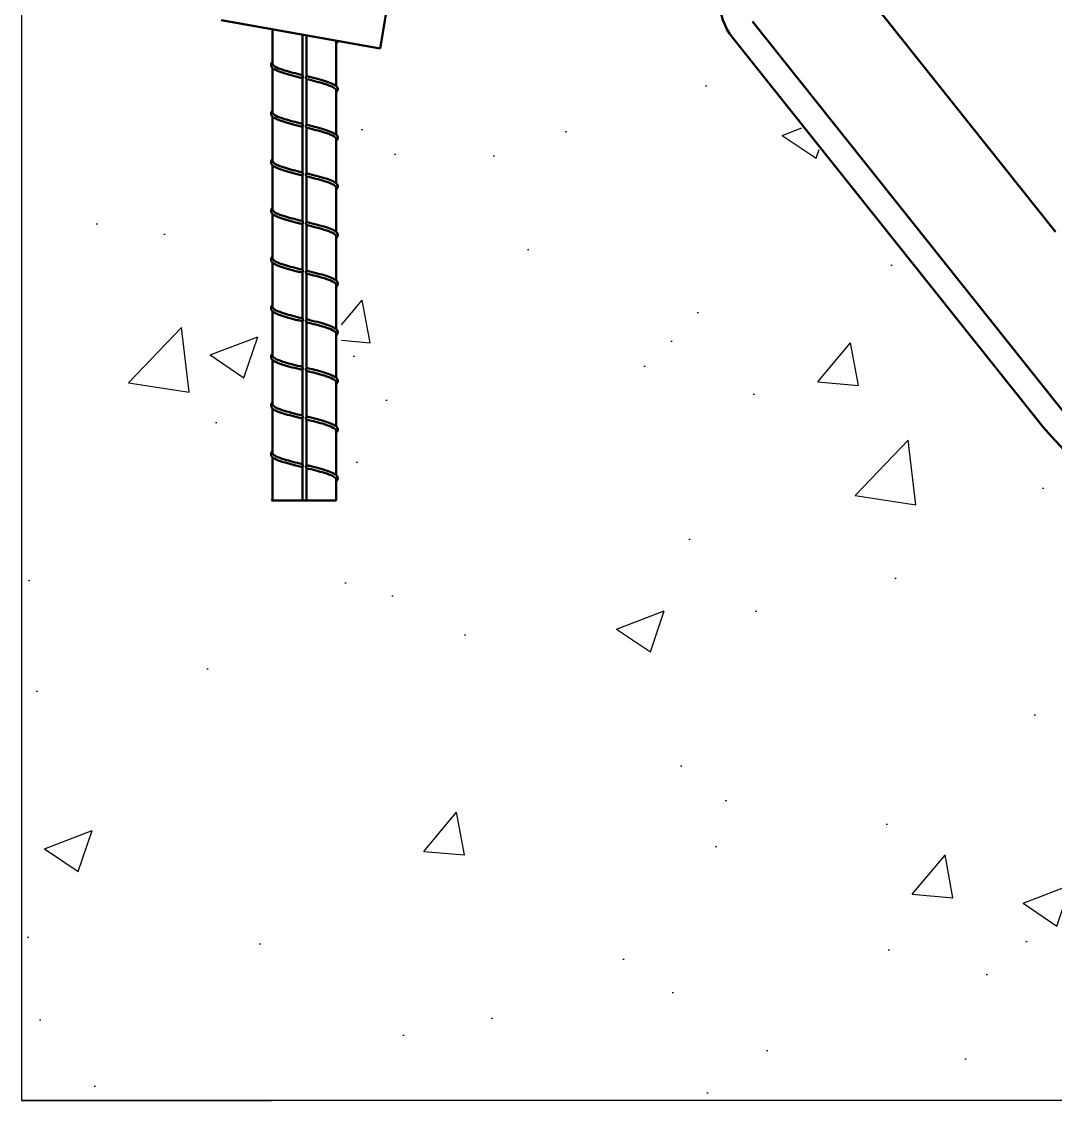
# Model space of a CAD drawing. Header units: inches. Extents: x 31 to 195, y 77 to 126.
# Drawn here: x 31.3 to 38.89, y 80.28 to 88.21 of the extents above; entities that cross this region are included whole.
import ezdxf

# ---------------------------------------------------------------- set-up
doc = ezdxf.new("R2010")
doc.units = ezdxf.units.IN
doc.header["$LTSCALE"] = 8
doc.header["$MEASUREMENT"] = 0
doc.layers.add('Visible (ANSI)', color=7, linetype='Continuous', lineweight=50)

msp = doc.modelspace()

# ---------------------------------------------------------------- hatches: boundary and pattern name
h = msp.add_hatch()
h.set_pattern_fill('AR-CONC', color=256, scale=0.5, style=0)
h.paths.add_polyline_path([(33.152893, 88.263344), (32.785266, 88.328167, -0.36397023), (32.570415, 88.584217), (32.570415, 88.873779), (32.249277, 88.873779), (32.249277, 88.741354), (32.011152, 88.741354), (32.011152, 89.349624), (32.249277, 89.349624), (32.249277, 89.217199), (32.570415, 89.217199), (32.570415, 89.50964, -0.22169466), (32.66329, 89.708811), (33.152072, 90.118948), (33.152072, 90.63475), (33.64872, 90.63475), (33.64872, 90.535686), (34.79838, 91.500364), (35.043571, 92.222673, 0.08199533), (35.046357, 92.239549), (35.046357, 92.697955), (35.296357, 92.697955), (35.296357, 93.437955), (31.300857, 93.437955), (31.300857, 80.283403), (51.175857, 80.283403), (51.175857, 93.437955), (47.180357, 93.437955), (47.180357, 92.697955), (47.430357, 92.697955), (47.430357, 92.239549, 0.08199533), (47.433143, 92.222673), (47.678334, 91.500364), (48.827993, 90.535686), (48.827993, 90.63475), (49.324641, 90.63475), (49.324641, 90.118948), (49.813423, 89.708811, -0.22169466), (49.906299, 89.50964), (49.906299, 89.217199), (50.227436, 89.217199), (50.227436, 89.349624), (50.465561, 89.349624), (50.465561, 88.741354), (50.227436, 88.741354), (50.227436, 88.873779), (49.906299, 88.873779), (49.906299, 88.584217, -0.36397023), (49.691447, 88.328167), (49.32382, 88.263344), (49.32382, 80.394874), (48.827496, 80.394874), (48.827496, 88.175829), (48.410975, 88.102385), (48.385796, 88.245182), (48.827496, 88.323066), (48.827496, 90.099807), (48.273085, 89.91161, -0.41421356), (47.864036, 90.113331), (47.369483, 91.570237), (47.253232, 91.667783, -0.22169466), (47.160357, 91.866955), (47.160357, 92.043424, -0.32641956), (46.757357, 91.748955), (46.685857, 91.748955), (46.685857, 90.898955), (46.040857, 90.898955), (46.040857, 91.748927, 0.41879765), (45.813357, 91.524955), (45.813357, 90.577955), (45.848357, 90.577955), (45.848357, 90.797955), (46.253357, 90.797955), (46.253357, 90.705545), (46.422607, 90.705545), (46.422607, 90.170364), (46.253357, 90.170364), (46.253357, 89.613097, -0.16999096), (46.113922, 89.2138), (46.065857, 89.15347), (46.065857, 88.361528, -0.16978527), (45.967269, 88.079566), (43.743115, 85.28786, -0.22836778), (41.238357, 84.080903, -0.22836778), (38.733598, 85.28786), (36.509445, 88.079566, -0.16978527), (36.410857, 88.361528), (36.410857, 89.15347), (36.362792, 89.2138, -0.1695796), (36.223357, 89.612073), (36.223357, 90.170364), (36.054107, 90.170364), (36.054107, 90.705545), (36.223357, 90.705545), (36.223357, 90.797955), (36.628357, 90.797955), (36.628357, 90.577955), (36.663357, 90.577955), (36.663357, 91.524955, 0.41879765), (36.435857, 91.748927), (36.435857, 90.898955), (35.790857, 90.898955), (35.790857, 91.748955), (35.719357, 91.748955, -0.32641956), (35.316357, 92.043424), (35.316357, 91.866955, -0.22169466), (35.223481, 91.667783), (35.10723, 91.570237), (34.612677, 90.113331, -0.41421356), (34.203628, 89.91161), (33.649218, 90.099807), (33.649218, 88.323066), (34.090917, 88.245182), (34.065738, 88.102385), (33.649218, 88.175829), (33.649218, 80.394874), (33.152893, 80.394874)])
h.paths.add_polyline_path([(33.150468, 88.879086), (32.715415, 88.879086), (32.715415, 88.584217, 0.36397023), (32.810445, 88.470964), (33.150468, 88.411009)], flags=17)
h.paths.add_polyline_path([(33.150468, 89.928318), (32.756494, 89.597735, 0.22169466), (32.715415, 89.50964), (32.715415, 89.211733), (33.150468, 89.211733)], flags=17)
h.paths.add_polyline_path([(34.708536, 91.235692), (33.681562, 90.373959), (34.290417, 90.167281, 0.41421356), (34.357006, 90.200119)], flags=17)
h.paths.add_polyline_path([(47.768178, 91.235692), (48.119707, 90.200119, 0.41421356), (48.186297, 90.167281), (48.795151, 90.373959)], flags=17)
h.paths.add_polyline_path([(49.761299, 89.50964, 0.22169466), (49.720219, 89.597735), (49.326246, 89.928318), (49.326246, 89.211733), (49.761299, 89.211733)], flags=17)
h.paths.add_polyline_path([(49.761299, 88.879086), (49.326246, 88.879086), (49.326246, 88.411009), (49.666268, 88.470964, 0.36397023), (49.761299, 88.584217)], flags=17)

# ---------------------------------------------------------------- linework, layer by layer
for p, q in [((31.300857, 93.437955), (31.300857, 80.283403)), ((31.300857, 93.437955), (31.300857, 80.283403)), ((31.300857, 80.283403), (33.135468, 80.283403)), ((51.175857, 80.283403), (31.300857, 80.283403))]:
    msp.add_line(p, q)
at = {"layer": 'Visible (ANSI)'}
for p, q in [((38.89198, 86.662651), (36.667827, 89.454357)), ((33.976039, 88.255284), (33.932626, 88.009082)), ((32.765297, 88.214914), (33.932626, 88.009082)), ((36.667825, 88.205747), (38.891979, 85.414042)), ((33.14304, 87.898413), (33.14304, 88.148308)), ((33.362415, 87.812734), (33.362415, 88.109626)), ((33.392415, 87.805469), (33.392415, 88.104336)), ((33.61179, 87.731726), (33.61179, 88.055022)), ((38.74533, 85.297207), (36.521177, 88.088912)), ((33.14304, 87.54127), (33.14304, 87.864989)), ((33.362415, 87.455592), (33.362415, 87.790831)), ((33.392415, 87.448326), (33.392415, 87.783565)), ((33.61179, 87.374583), (33.61179, 87.697879)), ((33.14304, 87.184127), (33.14304, 87.507846)), ((33.362415, 87.098449), (33.362415, 87.433688)), ((33.392415, 87.091183), (33.392415, 87.426422)), ((33.61179, 87.01744), (33.61179, 87.340736)), ((33.14304, 86.826984), (33.14304, 87.150704)), ((33.362415, 86.741306), (33.362415, 87.076545)), ((33.392415, 86.73404), (33.392415, 87.069279)), ((33.61179, 86.660297), (33.61179, 86.983593)), ((33.14304, 86.469841), (33.14304, 86.793561)), ((33.362415, 86.384163), (33.362415, 86.719402)), ((33.392415, 86.376897), (33.392415, 86.712136)), ((33.61179, 86.303154), (33.61179, 86.626451)), ((33.14304, 86.112698), (33.14304, 86.436418)), ((33.362415, 86.02702), (33.362415, 86.362259)), ((33.392415, 86.019754), (33.392415, 86.354993)), ((33.61179, 85.946011), (33.61179, 86.269308)), ((33.14304, 85.755556), (33.14304, 86.079275)), ((33.362415, 85.669877), (33.362415, 86.005116)), ((33.392415, 85.662612), (33.392415, 85.997851)), ((33.61179, 85.588869), (33.61179, 85.912165)), ((33.14304, 85.398413), (33.14304, 85.722132)), ((33.362415, 85.312734), (33.362415, 85.647973)), ((33.392415, 85.305469), (33.392415, 85.640708)), ((33.61179, 85.231726), (33.61179, 85.555022)), ((33.14304, 85.04127), (33.14304, 85.364989)), ((33.362415, 84.955592), (33.362415, 85.290831)), ((33.392415, 84.948326), (33.392415, 85.283565)), ((33.61179, 84.874583), (33.61179, 85.197879)), ((33.14304, 84.687955), (33.14304, 85.007846)), ((33.362415, 84.687955), (33.362415, 84.933688)), ((33.392415, 84.687955), (33.392415, 84.926422)), ((33.61179, 84.687955), (33.61179, 84.840736)), ((33.14304, 84.687955), (33.136527, 84.687955)), ((33.362415, 84.687955), (33.14304, 84.687955)), ((33.392415, 84.687955), (33.362415, 84.687955)), ((33.61179, 84.687955), (33.392415, 84.687955))]:
    msp.add_line(p, q, dxfattribs=at)
for centre, radius, start, end in [((36.863357, 88.361528), 0.4375, 180, 218.5443504), ((41.238357, 87.283403), 3, 218.5443504, 321.4556496), ((41.238357, 87.283403), 3.1875, 218.5443504, 321.4556496)]:
    msp.add_arc(centre, radius, start, end, dxfattribs=at)
for points, knots in [([(33.61179, 88.055022), (33.61179, 88.056839), (33.611431, 88.058658), (33.609916, 88.062489), (33.608687, 88.064493), (33.607033, 88.066493)], [0.926164658, 0.926164658, 0.926164658, 0.926164658, 0.985116036, 0.985116036, 1.050046259, 1.050046259, 1.050046259, 1.050046259]), ([(33.622317, 88.063798), (33.621825, 88.057814), (33.61956, 88.052934), (33.615173, 88.047038), (33.613582, 88.045265), (33.61179, 88.043554)], [0.011253061, 0.011253061, 0.011253061, 0.011253061, 0.114634885, 0.114634885, 0.162316622, 0.162316622, 0.162316622, 0.162316622]), ([(33.132416, 87.887221), (33.132313, 87.894124), (33.134571, 87.899636), (33.139263, 87.906199), (33.141023, 87.908179), (33.14304, 87.910084)], [0, 0, 0, 0, 0.114595272, 0.114595272, 0.168220617, 0.168220617, 0.168220617, 0.168220617]), ([(33.324925, 87.800004), (33.299462, 87.80634), (33.274591, 87.812758), (33.230112, 87.825392), (33.209918, 87.831764), (33.175866, 87.84463), (33.161772, 87.851239), (33.146121, 87.861923), (33.141695, 87.865786), (33.135, 87.874667), (33.132522, 87.880224), (33.132416, 87.887221)], [0, 0, 0, 0, 0.203969624, 0.203969624, 0.406026718, 0.406026718, 0.612891389, 0.612891389, 0.725113834, 0.725113834, 0.841255683, 0.841255683, 0.841255683, 0.841255683]), ([(33.14304, 87.898413), (33.14304, 87.896596), (33.143399, 87.894777), (33.147132, 87.885336), (33.156398, 87.877794), (33.186336, 87.862559), (33.206704, 87.855018), (33.249901, 87.841617), (33.270705, 87.835867), (33.315194, 87.8243), (33.338618, 87.81855), (33.362415, 87.812767)], [0.926164658, 0.926164658, 0.926164658, 0.926164658, 0.985116036, 0.985116036, 1.231395044, 1.231395044, 1.477674053, 1.477674053, 1.664662529, 1.664662529, 1.851630885, 1.851630885, 1.851630885, 1.851630885]), ([(33.362415, 87.812735), (33.362415, 87.812644), (33.362541, 87.812428), (33.363034, 87.81166), (33.363422, 87.81108), (33.364131, 87.809866), (33.364417, 87.809345), (33.364967, 87.808214), (33.36523, 87.807612), (33.365927, 87.805738), (33.366284, 87.804377), (33.366559, 87.802197), (33.366604, 87.801419), (33.366592, 87.800645)], [0.1592581485, 0.1592581485, 0.1592581485, 0.1592581485, 0.1678142046, 0.1678142046, 0.1775841551, 0.1775841551, 0.1836205855, 0.1836205855, 0.1894807966, 0.1894807966, 0.2007878683, 0.2007878683, 0.2068890756, 0.2068890756, 0.2068890756, 0.2068890756]), ([(33.366592, 87.800645), (33.366583, 87.800053), (33.366541, 87.799463), (33.366309, 87.797678), (33.366006, 87.796534), (33.365205, 87.794554), (33.364744, 87.793755), (33.363812, 87.792418), (33.363357, 87.791912), (33.362643, 87.791151), (33.362415, 87.790929), (33.362415, 87.790831)], [0.2068890756, 0.2068890756, 0.2068890756, 0.2068890756, 0.2115552912, 0.2115552912, 0.2212978827, 0.2212978827, 0.2304821406, 0.2304821406, 0.240171398, 0.240171398, 0.2506914483, 0.2506914483, 0.2506914483, 0.2506914483]), ([(33.388238, 87.795621), (33.388218, 87.796928), (33.38836, 87.798237), (33.388935, 87.800454), (33.389303, 87.801354), (33.39016, 87.802918), (33.390619, 87.80353), (33.391317, 87.804343), (33.391574, 87.804603), (33.392173, 87.805189), (33.392415, 87.805392), (33.392415, 87.805469)], [0.4095191186, 0.4095191186, 0.4095191186, 0.4095191186, 0.4194817665, 0.4194817665, 0.4278141187, 0.4278141187, 0.4362750399, 0.4362750399, 0.4422227023, 0.4422227023, 0.4532606538, 0.4532606538, 0.4532606538, 0.4532606538]), ([(33.392415, 87.783565), (33.392415, 87.783664), (33.392308, 87.783873), (33.39187, 87.784612), (33.3915, 87.785192), (33.390617, 87.786751), (33.390113, 87.787732), (33.389251, 87.789871), (33.388894, 87.790984), (33.388401, 87.793273), (33.388255, 87.794448), (33.388238, 87.795621)], [0.3635923105, 0.3635923105, 0.3635923105, 0.3635923105, 0.3713199578, 0.3713199578, 0.3808705111, 0.3808705111, 0.3912100703, 0.3912100703, 0.400577268, 0.400577268, 0.4095191186, 0.4095191186, 0.4095191186, 0.4095191186]), ([(33.61179, 87.697879), (33.61179, 87.699696), (33.611431, 87.701515), (33.607698, 87.710956), (33.598431, 87.718497), (33.568494, 87.733732), (33.548125, 87.741274), (33.504928, 87.754675), (33.484124, 87.760425), (33.439636, 87.771992), (33.416211, 87.777742), (33.392415, 87.783525)], [0.926164658, 0.926164658, 0.926164658, 0.926164658, 0.985116036, 0.985116036, 1.231395044, 1.231395044, 1.477674053, 1.477674053, 1.664662529, 1.664662529, 1.851630885, 1.851630885, 1.851630885, 1.851630885]), ([(33.416251, 87.799665), (33.441917, 87.793353), (33.467258, 87.78696), (33.513117, 87.774383), (33.534236, 87.768043), (33.570431, 87.755289), (33.585793, 87.748743), (33.609133, 87.735053), (33.617312, 87.728458), (33.621859, 87.715497), (33.622466, 87.712164), (33.622413, 87.708649)], [0, 0, 0, 0, 0.203430746, 0.203430746, 0.404937263, 0.404937263, 0.610847612, 0.610847612, 0.824043032, 0.824043032, 0.882389128, 0.882389128, 0.882389128, 0.882389128]), ([(33.622413, 87.708649), (33.62231, 87.701743), (33.619887, 87.696231), (33.615173, 87.689895), (33.613582, 87.688122), (33.61179, 87.686411)], [0, 0, 0, 0, 0.114634885, 0.114634885, 0.162316622, 0.162316622, 0.162316622, 0.162316622]), ([(33.132416, 87.530078), (33.132313, 87.536981), (33.134571, 87.542493), (33.139263, 87.549056), (33.141023, 87.551036), (33.14304, 87.552942)], [0, 0, 0, 0, 0.114595272, 0.114595272, 0.168220617, 0.168220617, 0.168220617, 0.168220617]), ([(33.324925, 87.442861), (33.299462, 87.449197), (33.274591, 87.455615), (33.230112, 87.468249), (33.209918, 87.474622), (33.175866, 87.487488), (33.161772, 87.494096), (33.146121, 87.504781), (33.141695, 87.508643), (33.135, 87.517524), (33.132522, 87.523081), (33.132416, 87.530078)], [0, 0, 0, 0, 0.203969624, 0.203969624, 0.406026718, 0.406026718, 0.612891389, 0.612891389, 0.725113834, 0.725113834, 0.841255683, 0.841255683, 0.841255683, 0.841255683]), ([(33.14304, 87.54127), (33.14304, 87.539453), (33.143399, 87.537634), (33.147132, 87.528193), (33.156398, 87.520652), (33.186336, 87.505417), (33.206704, 87.497875), (33.249901, 87.484474), (33.270705, 87.478724), (33.315194, 87.467157), (33.338618, 87.461407), (33.362415, 87.455624)], [0.926164658, 0.926164658, 0.926164658, 0.926164658, 0.985116036, 0.985116036, 1.231395044, 1.231395044, 1.477674053, 1.477674053, 1.664662529, 1.664662529, 1.851630885, 1.851630885, 1.851630885, 1.851630885]), ([(33.362415, 87.455592), (33.362415, 87.455502), (33.36254, 87.455286), (33.363032, 87.454521), (33.363419, 87.453941), (33.364129, 87.452728), (33.364414, 87.452207), (33.364965, 87.451077), (33.365228, 87.450475), (33.365827, 87.448866), (33.366125, 87.447819), (33.366513, 87.445677), (33.366608, 87.444587), (33.366592, 87.443502)], [0.3557041426, 0.3557041426, 0.3557041426, 0.3557041426, 0.3640062066, 0.3640062066, 0.3734991674, 0.3734991674, 0.3793613505, 0.3793613505, 0.3850483646, 0.3850483646, 0.3936607541, 0.3936607541, 0.4019318821, 0.4019318821, 0.4019318821, 0.4019318821]), ([(33.366592, 87.443502), (33.366572, 87.442166), (33.366379, 87.440843), (33.365724, 87.438581), (33.365315, 87.437655), (33.364402, 87.43606), (33.363929, 87.435445), (33.363064, 87.434432), (33.362694, 87.434081), (33.362452, 87.433788), (33.362415, 87.433727), (33.362415, 87.433688)], [0.4019320616, 0.4019320616, 0.4019320616, 0.4019320616, 0.4121094025, 0.4121094025, 0.4209397018, 0.4209397018, 0.4299606204, 0.4299606204, 0.4403923638, 0.4403923638, 0.444601432, 0.444601432, 0.444601432, 0.444601432]), ([(33.388238, 87.438478), (33.388229, 87.439039), (33.38825, 87.4396), (33.388411, 87.441321), (33.38866, 87.442443), (33.389377, 87.44439), (33.389804, 87.44518), (33.390533, 87.446264), (33.390818, 87.446622), (33.391365, 87.447251), (33.391618, 87.447505), (33.39219, 87.44806), (33.392415, 87.448252), (33.392415, 87.448326)], [0.1996379095, 0.1996379095, 0.1996379095, 0.1996379095, 0.203821588, 0.203821588, 0.2126891378, 0.2126891378, 0.2208658453, 0.2208658453, 0.2262339115, 0.2262339115, 0.2321197862, 0.2321197862, 0.2426347771, 0.2426347771, 0.2426347771, 0.2426347771]), ([(33.392415, 87.426422), (33.392415, 87.426532), (33.392284, 87.426775), (33.391783, 87.427608), (33.391396, 87.42822), (33.390492, 87.429847), (33.389984, 87.430865), (33.389065, 87.433252), (33.388674, 87.434618), (33.388325, 87.43684), (33.38825, 87.43766), (33.388238, 87.438478)], [0.1546769529, 0.1546769529, 0.1546769529, 0.1546769529, 0.1630453384, 0.1630453384, 0.1724331241, 0.1724331241, 0.1826501262, 0.1826501262, 0.1935336216, 0.1935336216, 0.1996379095, 0.1996379095, 0.1996379095, 0.1996379095]), ([(33.61179, 87.340736), (33.61179, 87.342553), (33.611431, 87.344372), (33.607698, 87.353813), (33.598431, 87.361355), (33.568494, 87.37659), (33.548125, 87.384131), (33.504928, 87.397532), (33.484124, 87.403282), (33.439636, 87.414849), (33.416211, 87.420599), (33.392415, 87.426382)], [0.926164658, 0.926164658, 0.926164658, 0.926164658, 0.985116036, 0.985116036, 1.231395044, 1.231395044, 1.477674053, 1.477674053, 1.664662529, 1.664662529, 1.851630885, 1.851630885, 1.851630885, 1.851630885]), ([(33.416251, 87.442522), (33.441917, 87.43621), (33.467258, 87.429817), (33.513117, 87.41724), (33.534236, 87.4109), (33.570431, 87.398146), (33.585793, 87.3916), (33.609133, 87.37791), (33.617312, 87.371315), (33.621859, 87.358354), (33.622466, 87.355021), (33.622413, 87.351506)], [0, 0, 0, 0, 0.203430746, 0.203430746, 0.404937263, 0.404937263, 0.610847612, 0.610847612, 0.824043032, 0.824043032, 0.882389128, 0.882389128, 0.882389128, 0.882389128]), ([(33.622413, 87.351506), (33.62231, 87.3446), (33.619887, 87.339088), (33.615173, 87.332752), (33.613582, 87.330979), (33.61179, 87.329269)], [0, 0, 0, 0, 0.114634885, 0.114634885, 0.162316622, 0.162316622, 0.162316622, 0.162316622]), ([(33.132416, 87.172935), (33.132313, 87.179839), (33.134571, 87.18535), (33.139263, 87.191914), (33.141023, 87.193893), (33.14304, 87.195799)], [0, 0, 0, 0, 0.114595272, 0.114595272, 0.168220617, 0.168220617, 0.168220617, 0.168220617]), ([(33.324925, 87.085718), (33.299462, 87.092054), (33.274591, 87.098472), (33.230112, 87.111106), (33.209918, 87.117479), (33.175866, 87.130345), (33.161772, 87.136953), (33.146121, 87.147638), (33.141695, 87.1515), (33.135, 87.160381), (33.132522, 87.165938), (33.132416, 87.172935)], [0, 0, 0, 0, 0.203969624, 0.203969624, 0.406026718, 0.406026718, 0.612891389, 0.612891389, 0.725113834, 0.725113834, 0.841255683, 0.841255683, 0.841255683, 0.841255683]), ([(33.14304, 87.184127), (33.14304, 87.18231), (33.143399, 87.180491), (33.147132, 87.17105), (33.156398, 87.163509), (33.186336, 87.148274), (33.206704, 87.140732), (33.249901, 87.127331), (33.270705, 87.121581), (33.315194, 87.110014), (33.338618, 87.104265), (33.362415, 87.098482)], [0.926164658, 0.926164658, 0.926164658, 0.926164658, 0.985116036, 0.985116036, 1.231395044, 1.231395044, 1.477674053, 1.477674053, 1.664662529, 1.664662529, 1.851630885, 1.851630885, 1.851630885, 1.851630885]), ([(33.362415, 87.098449), (33.362415, 87.09838), (33.362487, 87.098238), (33.362831, 87.097681), (33.363175, 87.097176), (33.36385, 87.09607), (33.364133, 87.095582), (33.364694, 87.094507), (33.364969, 87.09393), (33.36571, 87.092127), (33.366115, 87.090809), (33.366523, 87.088414), (33.366607, 87.087383), (33.366592, 87.086359)], [0.1813566184, 0.1813566184, 0.1813566184, 0.1813566184, 0.1880722877, 0.1880722877, 0.1980667552, 0.1980667552, 0.2043315225, 0.2043315225, 0.2103860074, 0.2103860074, 0.2218910985, 0.2218910985, 0.2301117952, 0.2301117952, 0.2301117952, 0.2301117952]), ([(33.366592, 87.086359), (33.366587, 87.086007), (33.36657, 87.085655), (33.366437, 87.084047), (33.366176, 87.08283), (33.365431, 87.080738), (33.36499, 87.079889), (33.364053, 87.078434), (33.363588, 87.077888), (33.36279, 87.07701), (33.362489, 87.076731), (33.362419, 87.076573), (33.362415, 87.076558), (33.362415, 87.076545)], [0.2301117952, 0.2301117952, 0.2301117952, 0.2301117952, 0.232939972, 0.232939972, 0.2431441482, 0.2431441482, 0.2523860076, 0.2523860076, 0.2621721966, 0.2621721966, 0.2737413831, 0.2737413831, 0.2752212988, 0.2752212988, 0.2752212988, 0.2752212988]), ([(33.388238, 87.081335), (33.388228, 87.082012), (33.38826, 87.082687), (33.388471, 87.084492), (33.388741, 87.085578), (33.389482, 87.087463), (33.389915, 87.088224), (33.390644, 87.089267), (33.390928, 87.089612), (33.391466, 87.090214), (33.391712, 87.090455), (33.392224, 87.090947), (33.392415, 87.091115), (33.392415, 87.091183)], [0.4384915523, 0.4384915523, 0.4384915523, 0.4384915523, 0.4436717135, 0.4436717135, 0.4526201153, 0.4526201153, 0.4609608071, 0.4609608071, 0.4665105923, 0.4665105923, 0.4726018644, 0.4726018644, 0.4825838302, 0.4825838302, 0.4825838302, 0.4825838302]), ([(33.392415, 87.069279), (33.392415, 87.069366), (33.392334, 87.069536), (33.391966, 87.070171), (33.391619, 87.070713), (33.390915, 87.071931), (33.390599, 87.072511), (33.389982, 87.073786), (33.389685, 87.074471), (33.389415, 87.075207), (33.388958, 87.076455), (33.388593, 87.077832), (33.388304, 87.079941), (33.388248, 87.080639), (33.388238, 87.081335)], [0.3921726545, 0.3921726545, 0.3921726545, 0.3921726545, 0.3990246242, 0.3990246242, 0.4086507596, 0.4086507596, 0.4154436002, 0.4154436002, 0.4220062091, 0.4220062091, 0.4220062091, 0.4331524023, 0.4331524023, 0.4384915523, 0.4384915523, 0.4384915523, 0.4384915523]), ([(33.61179, 86.983593), (33.61179, 86.98541), (33.611431, 86.987229), (33.607698, 86.99667), (33.598431, 87.004212), (33.568494, 87.019447), (33.548125, 87.026988), (33.504928, 87.040389), (33.484124, 87.04614), (33.439636, 87.057706), (33.416211, 87.063456), (33.392415, 87.069239)], [0.926164658, 0.926164658, 0.926164658, 0.926164658, 0.985116036, 0.985116036, 1.231395044, 1.231395044, 1.477674053, 1.477674053, 1.664662529, 1.664662529, 1.851630885, 1.851630885, 1.851630885, 1.851630885]), ([(33.416251, 87.085379), (33.441917, 87.079067), (33.467258, 87.072674), (33.513117, 87.060098), (33.534236, 87.053757), (33.570431, 87.041003), (33.585793, 87.034457), (33.609133, 87.020767), (33.617312, 87.014172), (33.621859, 87.001211), (33.622466, 86.997878), (33.622413, 86.994363)], [0, 0, 0, 0, 0.203430746, 0.203430746, 0.404937263, 0.404937263, 0.610847612, 0.610847612, 0.824043032, 0.824043032, 0.882389128, 0.882389128, 0.882389128, 0.882389128]), ([(33.622413, 86.994363), (33.62231, 86.987457), (33.619887, 86.981945), (33.615173, 86.975609), (33.613582, 86.973837), (33.61179, 86.972126)], [0, 0, 0, 0, 0.114634885, 0.114634885, 0.162316622, 0.162316622, 0.162316622, 0.162316622]), ([(33.132416, 86.815792), (33.132313, 86.822696), (33.134571, 86.828207), (33.139263, 86.834771), (33.141023, 86.83675), (33.14304, 86.838656)], [0, 0, 0, 0, 0.114595272, 0.114595272, 0.168220617, 0.168220617, 0.168220617, 0.168220617]), ([(33.324925, 86.728575), (33.299462, 86.734911), (33.274591, 86.741329), (33.230112, 86.753964), (33.209918, 86.760336), (33.175866, 86.773202), (33.161772, 86.77981), (33.146121, 86.790495), (33.141695, 86.794357), (33.135, 86.803238), (33.132522, 86.808795), (33.132416, 86.815792)], [0, 0, 0, 0, 0.203969624, 0.203969624, 0.406026718, 0.406026718, 0.612891389, 0.612891389, 0.725113834, 0.725113834, 0.841255683, 0.841255683, 0.841255683, 0.841255683]), ([(33.14304, 86.826984), (33.14304, 86.825167), (33.143399, 86.823348), (33.147132, 86.813907), (33.156398, 86.806366), (33.186336, 86.791131), (33.206704, 86.783589), (33.249901, 86.770188), (33.270705, 86.764438), (33.315194, 86.752871), (33.338618, 86.747122), (33.362415, 86.741339)], [0.926164658, 0.926164658, 0.926164658, 0.926164658, 0.985116036, 0.985116036, 1.231395044, 1.231395044, 1.477674053, 1.477674053, 1.664662529, 1.664662529, 1.851630885, 1.851630885, 1.851630885, 1.851630885]), ([(33.362415, 86.741306), (33.362415, 86.7413), (33.362415, 86.741294), (33.362434, 86.741165), (33.362619, 86.740874), (33.363241, 86.739914), (33.363665, 86.739264), (33.364395, 86.737952), (33.364678, 86.737403), (33.36545, 86.735696), (33.365896, 86.73444), (33.366468, 86.731838), (33.366612, 86.730522), (33.366592, 86.729216)], [0.16680464, 0.16680464, 0.16680464, 0.16680464, 0.1673314382, 0.1673314382, 0.1773575123, 0.1773575123, 0.1873373327, 0.1873373327, 0.1933816519, 0.1933816519, 0.2045948795, 0.2045948795, 0.2149491697, 0.2149491697, 0.2149491697, 0.2149491697]), ([(33.366592, 86.729216), (33.366591, 86.729134), (33.366589, 86.729052), (33.366546, 86.727653), (33.366337, 86.726355), (33.365661, 86.724133), (33.365244, 86.723225), (33.364324, 86.721662), (33.363852, 86.721063), (33.363, 86.72008), (33.362643, 86.719745), (33.362442, 86.719485), (33.362415, 86.719436), (33.362415, 86.719402)], [0.2149491697, 0.2149491697, 0.2149491697, 0.2149491697, 0.2156015865, 0.2156015865, 0.2260456651, 0.2260456651, 0.2351897586, 0.2351897586, 0.244597588, 0.244597588, 0.2555295461, 0.2555295461, 0.2592531468, 0.2592531468, 0.2592531468, 0.2592531468]), ([(33.388238, 86.724193), (33.388223, 86.725178), (33.388299, 86.726166), (33.388671, 86.728185), (33.388992, 86.729177), (33.389794, 86.730899), (33.390242, 86.731586), (33.390963, 86.732518), (33.391239, 86.732824), (33.391742, 86.733347), (33.391958, 86.733548), (33.392307, 86.73388), (33.392415, 86.733989), (33.392415, 86.73404)], [0.4209856986, 0.4209856986, 0.4209856986, 0.4209856986, 0.4284937207, 0.4284937207, 0.4370382741, 0.4370382741, 0.4453115624, 0.4453115624, 0.4510001814, 0.4510001814, 0.4572812946, 0.4572812946, 0.4649456712, 0.4649456712, 0.4649456712, 0.4649456712]), ([(33.392415, 86.712136), (33.392415, 86.712217), (33.392344, 86.712371), (33.392008, 86.712961), (33.391671, 86.713486), (33.390831, 86.714929), (33.390336, 86.715846), (33.38948, 86.717825), (33.38912, 86.718829), (33.388572, 86.720919), (33.388379, 86.721999), (33.388291, 86.723094), (33.388261, 86.723458), (33.388243, 86.723825), (33.388238, 86.724193)], [0.3748661597, 0.3748661597, 0.3748661597, 0.3748661597, 0.3812355966, 0.3812355966, 0.3908057241, 0.3908057241, 0.4010279878, 0.4010279878, 0.4097902586, 0.4097902586, 0.4181890823, 0.4181890823, 0.4181890823, 0.4209856986, 0.4209856986, 0.4209856986, 0.4209856986]), ([(33.61179, 86.626451), (33.61179, 86.628267), (33.611431, 86.630086), (33.607698, 86.639527), (33.598431, 86.647069), (33.568494, 86.662304), (33.548125, 86.669845), (33.504928, 86.683247), (33.484124, 86.688997), (33.439636, 86.700563), (33.416211, 86.706313), (33.392415, 86.712096)], [0.926164658, 0.926164658, 0.926164658, 0.926164658, 0.985116036, 0.985116036, 1.231395044, 1.231395044, 1.477674053, 1.477674053, 1.664662529, 1.664662529, 1.851630885, 1.851630885, 1.851630885, 1.851630885]), ([(33.416251, 86.728236), (33.441917, 86.721924), (33.467258, 86.715531), (33.513117, 86.702955), (33.534236, 86.696614), (33.570431, 86.68386), (33.585793, 86.677314), (33.609133, 86.663624), (33.617312, 86.657029), (33.621859, 86.644068), (33.622466, 86.640736), (33.622413, 86.637221)], [0, 0, 0, 0, 0.203430746, 0.203430746, 0.404937263, 0.404937263, 0.610847612, 0.610847612, 0.824043032, 0.824043032, 0.882389128, 0.882389128, 0.882389128, 0.882389128]), ([(33.622413, 86.637221), (33.62231, 86.630314), (33.619887, 86.624802), (33.615173, 86.618466), (33.613582, 86.616694), (33.61179, 86.614983)], [0, 0, 0, 0, 0.114634885, 0.114634885, 0.162316622, 0.162316622, 0.162316622, 0.162316622]), ([(33.132416, 86.458649), (33.132313, 86.465553), (33.134571, 86.471064), (33.139263, 86.477628), (33.141023, 86.479607), (33.14304, 86.481513)], [0, 0, 0, 0, 0.114595272, 0.114595272, 0.168220617, 0.168220617, 0.168220617, 0.168220617]), ([(33.324925, 86.371432), (33.299462, 86.377769), (33.274591, 86.384186), (33.230112, 86.396821), (33.209918, 86.403193), (33.175866, 86.416059), (33.161772, 86.422668), (33.146121, 86.433352), (33.141695, 86.437214), (33.135, 86.446095), (33.132522, 86.451652), (33.132416, 86.458649)], [0, 0, 0, 0, 0.203969624, 0.203969624, 0.406026718, 0.406026718, 0.612891389, 0.612891389, 0.725113834, 0.725113834, 0.841255683, 0.841255683, 0.841255683, 0.841255683]), ([(33.14304, 86.469841), (33.14304, 86.468025), (33.143399, 86.466206), (33.147132, 86.456765), (33.156398, 86.449223), (33.186336, 86.433988), (33.206704, 86.426446), (33.249901, 86.413045), (33.270705, 86.407295), (33.315194, 86.395728), (33.338618, 86.389979), (33.362415, 86.384196)], [0.926164658, 0.926164658, 0.926164658, 0.926164658, 0.985116036, 0.985116036, 1.231395044, 1.231395044, 1.477674053, 1.477674053, 1.664662529, 1.664662529, 1.851630885, 1.851630885, 1.851630885, 1.851630885]), ([(33.362415, 86.384163), (33.362415, 86.384093), (33.36249, 86.383949), (33.36284, 86.383382), (33.363186, 86.382874), (33.364039, 86.381474), (33.364538, 86.380586), (33.365499, 86.378425), (33.365938, 86.377157), (33.36648, 86.374591), (33.366611, 86.373327), (33.366592, 86.372073)], [0.1561692906, 0.1561692906, 0.1561692906, 0.1561692906, 0.1623949889, 0.1623949889, 0.1715533629, 0.1715533629, 0.1811939834, 0.1811939834, 0.1916398714, 0.1916398714, 0.2009057466, 0.2009057466, 0.2009057466, 0.2009057466]), ([(33.366592, 86.372073), (33.36659, 86.371942), (33.366586, 86.371811), (33.366529, 86.370372), (33.36631, 86.369088), (33.36562, 86.36689), (33.365198, 86.365993), (33.364275, 86.36445), (33.363804, 86.363861), (33.36296, 86.362896), (33.362613, 86.362571), (33.362436, 86.362331), (33.362415, 86.362289), (33.362415, 86.362259)], [0.2009057466, 0.2009057466, 0.2009057466, 0.2009057466, 0.2018765993, 0.2018765993, 0.2115670083, 0.2115670083, 0.2201198848, 0.2201198848, 0.228987227, 0.228987227, 0.2393534612, 0.2393534612, 0.2424904189, 0.2424904189, 0.2424904189, 0.2424904189]), ([(33.388238, 86.36705), (33.388228, 86.367726), (33.38826, 86.368402), (33.388471, 86.370208), (33.388742, 86.371294), (33.389483, 86.373178), (33.389916, 86.373939), (33.390821, 86.375235), (33.391281, 86.375735), (33.39208, 86.376536), (33.39237, 86.376774), (33.392413, 86.376884), (33.392415, 86.376891), (33.392415, 86.376897)], [0.4004316887, 0.4004316887, 0.4004316887, 0.4004316887, 0.4055930014, 0.4055930014, 0.4145253775, 0.4145253775, 0.4228730585, 0.4228730585, 0.43180709, 0.43180709, 0.4423606498, 0.4423606498, 0.4431877417, 0.4431877417, 0.4431877417, 0.4431877417]), ([(33.392415, 86.354993), (33.392415, 86.355071), (33.39235, 86.355216), (33.392032, 86.35578), (33.391701, 86.356295), (33.390869, 86.357717), (33.390376, 86.358623), (33.389571, 86.360464), (33.38925, 86.361321), (33.38873, 86.363104), (33.388527, 86.364028), (33.388397, 86.364973), (33.388304, 86.365656), (33.388248, 86.366353), (33.388238, 86.36705)], [0.3544455241, 0.3544455241, 0.3544455241, 0.3544455241, 0.3605020497, 0.3605020497, 0.370013136, 0.370013136, 0.3801742044, 0.3801742044, 0.3877741778, 0.3877741778, 0.3951199515, 0.3951199515, 0.3951199515, 0.4004316887, 0.4004316887, 0.4004316887, 0.4004316887]), ([(33.61179, 86.269308), (33.61179, 86.271124), (33.611431, 86.272944), (33.607698, 86.282384), (33.598431, 86.289926), (33.568494, 86.305161), (33.548125, 86.312703), (33.504928, 86.326104), (33.484124, 86.331854), (33.439636, 86.343421), (33.416211, 86.34917), (33.392415, 86.354953)], [0.926164658, 0.926164658, 0.926164658, 0.926164658, 0.985116036, 0.985116036, 1.231395044, 1.231395044, 1.477674053, 1.477674053, 1.664662529, 1.664662529, 1.851630885, 1.851630885, 1.851630885, 1.851630885]), ([(33.416251, 86.371093), (33.441917, 86.364781), (33.467258, 86.358389), (33.513117, 86.345812), (33.534236, 86.339471), (33.570431, 86.326717), (33.585793, 86.320171), (33.609133, 86.306482), (33.617312, 86.299886), (33.621859, 86.286925), (33.622466, 86.283593), (33.622413, 86.280078)], [0, 0, 0, 0, 0.203430746, 0.203430746, 0.404937263, 0.404937263, 0.610847612, 0.610847612, 0.824043032, 0.824043032, 0.882389128, 0.882389128, 0.882389128, 0.882389128]), ([(33.622413, 86.280078), (33.62231, 86.273172), (33.619887, 86.267659), (33.615173, 86.261323), (33.613582, 86.259551), (33.61179, 86.25784)], [0, 0, 0, 0, 0.114634885, 0.114634885, 0.162316622, 0.162316622, 0.162316622, 0.162316622]), ([(33.132416, 86.101506), (33.132313, 86.10841), (33.134571, 86.113921), (33.139263, 86.120485), (33.141023, 86.122464), (33.14304, 86.12437)], [0, 0, 0, 0, 0.114595272, 0.114595272, 0.168220617, 0.168220617, 0.168220617, 0.168220617]), ([(33.324925, 86.01429), (33.299462, 86.020626), (33.274591, 86.027044), (33.230112, 86.039678), (33.209918, 86.04605), (33.175866, 86.058916), (33.161772, 86.065525), (33.146121, 86.076209), (33.141695, 86.080071), (33.135, 86.088952), (33.132522, 86.094509), (33.132416, 86.101506)], [0, 0, 0, 0, 0.203969624, 0.203969624, 0.406026718, 0.406026718, 0.612891389, 0.612891389, 0.725113834, 0.725113834, 0.841255683, 0.841255683, 0.841255683, 0.841255683]), ([(33.14304, 86.112698), (33.14304, 86.110882), (33.143399, 86.109063), (33.147132, 86.099622), (33.156398, 86.09208), (33.186336, 86.076845), (33.206704, 86.069304), (33.249901, 86.055902), (33.270705, 86.050152), (33.315194, 86.038586), (33.338618, 86.032836), (33.362415, 86.027053)], [0.926164658, 0.926164658, 0.926164658, 0.926164658, 0.985116036, 0.985116036, 1.231395044, 1.231395044, 1.477674053, 1.477674053, 1.664662529, 1.664662529, 1.851630885, 1.851630885, 1.851630885, 1.851630885]), ([(33.362415, 86.02702), (33.362415, 86.026936), (33.362524, 86.026743), (33.362972, 86.02604), (33.363348, 86.025482), (33.364239, 86.023978), (33.364744, 86.023035), (33.365685, 86.020772), (33.366094, 86.01946), (33.366519, 86.017043), (33.366608, 86.015982), (33.366592, 86.01493)], [0.3470480604, 0.3470480604, 0.3470480604, 0.3470480604, 0.3547662991, 0.3547662991, 0.364218531, 0.364218531, 0.3742558091, 0.3742558091, 0.385101729, 0.385101729, 0.3931055911, 0.3931055911, 0.3931055911, 0.3931055911]), ([(33.366592, 86.01493), (33.36659, 86.014836), (33.366588, 86.014741), (33.366549, 86.013543), (33.366394, 86.012448), (33.366128, 86.011421), (33.365847, 86.010343), (33.365454, 86.00938), (33.364556, 86.007719), (33.364083, 86.007073), (33.363196, 86.006), (33.362803, 86.005619), (33.362476, 86.005252), (33.362415, 86.005167), (33.362415, 86.005116)], [0.3931055911, 0.3931055911, 0.3931055911, 0.3931055911, 0.39382745, 0.39382745, 0.4022393216, 0.4022393216, 0.4022393216, 0.4110709678, 0.4110709678, 0.4199548112, 0.4199548112, 0.4300993339, 0.4300993339, 0.4354728501, 0.4354728501, 0.4354728501, 0.4354728501]), ([(33.388238, 86.009907), (33.388235, 86.010127), (33.388236, 86.010347), (33.388274, 86.011819), (33.388461, 86.013054), (33.389093, 86.015162), (33.389484, 86.016017), (33.390366, 86.017502), (33.390828, 86.018076), (33.391697, 86.019037), (33.392083, 86.019373), (33.392367, 86.01966), (33.392415, 86.01972), (33.392415, 86.019754)], [0.1915649218, 0.1915649218, 0.1915649218, 0.1915649218, 0.1932409047, 0.1932409047, 0.2028256033, 0.2028256033, 0.2111247933, 0.2111247933, 0.219770716, 0.219770716, 0.2300699762, 0.2300699762, 0.2348150788, 0.2348150788, 0.2348150788, 0.2348150788]), ([(33.392415, 85.99785), (33.392415, 85.997928), (33.392351, 85.998071), (33.392036, 85.998631), (33.391705, 85.999145), (33.390875, 86.000563), (33.390383, 86.001467), (33.389409, 86.003689), (33.388951, 86.005012), (33.388402, 86.007549), (33.388255, 86.008731), (33.388238, 86.009907)], [0.1458466975, 0.1458466975, 0.1458466975, 0.1458466975, 0.1518271085, 0.1518271085, 0.1612810814, 0.1612810814, 0.171376265, 0.171376265, 0.1826054236, 0.1826054236, 0.1915649218, 0.1915649218, 0.1915649218, 0.1915649218]), ([(33.61179, 85.912165), (33.61179, 85.913982), (33.611431, 85.915801), (33.607698, 85.925242), (33.598431, 85.932783), (33.568494, 85.948018), (33.548125, 85.95556), (33.504928, 85.968961), (33.484124, 85.974711), (33.439636, 85.986278), (33.416211, 85.992027), (33.392415, 85.99781)], [0.926164658, 0.926164658, 0.926164658, 0.926164658, 0.985116036, 0.985116036, 1.231395044, 1.231395044, 1.477674053, 1.477674053, 1.664662529, 1.664662529, 1.851630885, 1.851630885, 1.851630885, 1.851630885]), ([(33.416251, 86.013951), (33.441917, 86.007639), (33.467258, 86.001246), (33.513117, 85.988669), (33.534236, 85.982329), (33.570431, 85.969574), (33.585793, 85.963029), (33.609133, 85.949339), (33.617312, 85.942743), (33.621859, 85.929782), (33.622466, 85.92645), (33.622413, 85.922935)], [0, 0, 0, 0, 0.203430746, 0.203430746, 0.404937263, 0.404937263, 0.610847612, 0.610847612, 0.824043032, 0.824043032, 0.882389128, 0.882389128, 0.882389128, 0.882389128]), ([(33.622413, 85.922935), (33.62231, 85.916029), (33.619887, 85.910516), (33.615173, 85.90418), (33.613582, 85.902408), (33.61179, 85.900697)], [0, 0, 0, 0, 0.114634885, 0.114634885, 0.162316622, 0.162316622, 0.162316622, 0.162316622]), ([(33.132416, 85.744363), (33.132313, 85.751267), (33.134571, 85.756779), (33.139263, 85.763342), (33.141023, 85.765322), (33.14304, 85.767227)], [0, 0, 0, 0, 0.114595272, 0.114595272, 0.168220617, 0.168220617, 0.168220617, 0.168220617]), ([(33.324925, 85.657147), (33.299462, 85.663483), (33.274591, 85.669901), (33.230112, 85.682535), (33.209918, 85.688907), (33.175866, 85.701773), (33.161772, 85.708382), (33.146121, 85.719066), (33.141695, 85.722928), (33.135, 85.73181), (33.132522, 85.737366), (33.132416, 85.744363)], [0, 0, 0, 0, 0.203969624, 0.203969624, 0.406026718, 0.406026718, 0.612891389, 0.612891389, 0.725113834, 0.725113834, 0.841255683, 0.841255683, 0.841255683, 0.841255683]), ([(33.14304, 85.755556), (33.14304, 85.753739), (33.143399, 85.75192), (33.147132, 85.742479), (33.156398, 85.734937), (33.186336, 85.719702), (33.206704, 85.712161), (33.249901, 85.69876), (33.270705, 85.693009), (33.315194, 85.681443), (33.338618, 85.675693), (33.362415, 85.66991)], [0.926164658, 0.926164658, 0.926164658, 0.926164658, 0.985116036, 0.985116036, 1.231395044, 1.231395044, 1.477674053, 1.477674053, 1.664662529, 1.664662529, 1.851630885, 1.851630885, 1.851630885, 1.851630885]), ([(33.362415, 85.669877), (33.362415, 85.669808), (33.36249, 85.669663), (33.36284, 85.669096), (33.363186, 85.668588), (33.364039, 85.667188), (33.364538, 85.6663), (33.365499, 85.664139), (33.365938, 85.662871), (33.36648, 85.660305), (33.366611, 85.659041), (33.366592, 85.657788)], [0.1561692354, 0.1561692354, 0.1561692354, 0.1561692354, 0.1623949693, 0.1623949693, 0.1715533431, 0.1715533431, 0.181193966, 0.181193966, 0.191639856, 0.191639856, 0.2009056884, 0.2009056884, 0.2009056884, 0.2009056884]), ([(33.366592, 85.657788), (33.36659, 85.657656), (33.366586, 85.657525), (33.366529, 85.656086), (33.36631, 85.654803), (33.36562, 85.652604), (33.365198, 85.651707), (33.364275, 85.650164), (33.363804, 85.649575), (33.36296, 85.64861), (33.362613, 85.648285), (33.362436, 85.648046), (33.362415, 85.648004), (33.362415, 85.647973)], [0.2009056884, 0.2009056884, 0.2009056884, 0.2009056884, 0.2018765812, 0.2018765812, 0.2115669825, 0.2115669825, 0.2201198577, 0.2201198577, 0.2289872037, 0.2289872037, 0.2393534462, 0.2393534462, 0.242490362, 0.242490362, 0.242490362, 0.242490362]), ([(33.388238, 85.652764), (33.388228, 85.653441), (33.38826, 85.654116), (33.388471, 85.655922), (33.388742, 85.657008), (33.389483, 85.658893), (33.389916, 85.659654), (33.390821, 85.660949), (33.391281, 85.66145), (33.39208, 85.66225), (33.39237, 85.662489), (33.392413, 85.662598), (33.392415, 85.662605), (33.392415, 85.662612)], [0.4004315508, 0.4004315508, 0.4004315508, 0.4004315508, 0.405592911, 0.405592911, 0.4145252791, 0.4145252791, 0.4228729583, 0.4228729583, 0.431806997, 0.431806997, 0.4423605656, 0.4423605656, 0.4431876056, 0.4431876056, 0.4431876056, 0.4431876056]), ([(33.392415, 85.640708), (33.392415, 85.640785), (33.39235, 85.64093), (33.392032, 85.641494), (33.391701, 85.642009), (33.390869, 85.643432), (33.390376, 85.644338), (33.389571, 85.646179), (33.38925, 85.647035), (33.38873, 85.648819), (33.388527, 85.649742), (33.388397, 85.650687), (33.388304, 85.65137), (33.388248, 85.652068), (33.388238, 85.652764)], [0.3544454103, 0.3544454103, 0.3544454103, 0.3544454103, 0.3605031804, 0.3605031804, 0.370014283, 0.370014283, 0.38017548, 0.38017548, 0.3877747467, 0.3877747467, 0.3951198643, 0.3951198643, 0.3951198643, 0.4004315508, 0.4004315508, 0.4004315508, 0.4004315508]), ([(33.61179, 85.555022), (33.61179, 85.556839), (33.611431, 85.558658), (33.607698, 85.568099), (33.598431, 85.57564), (33.568494, 85.590875), (33.548125, 85.598417), (33.504928, 85.611818), (33.484124, 85.617568), (33.439636, 85.629135), (33.416211, 85.634884), (33.392415, 85.640667)], [0.926164658, 0.926164658, 0.926164658, 0.926164658, 0.985116036, 0.985116036, 1.231395044, 1.231395044, 1.477674053, 1.477674053, 1.664662529, 1.664662529, 1.851630885, 1.851630885, 1.851630885, 1.851630885]), ([(33.416251, 85.656808), (33.441917, 85.650496), (33.467258, 85.644103), (33.513117, 85.631526), (33.534236, 85.625186), (33.570431, 85.612432), (33.585793, 85.605886), (33.609133, 85.592196), (33.617312, 85.5856), (33.621859, 85.57264), (33.622466, 85.569307), (33.622413, 85.565792)], [0, 0, 0, 0, 0.203430746, 0.203430746, 0.404937263, 0.404937263, 0.610847612, 0.610847612, 0.824043032, 0.824043032, 0.882389128, 0.882389128, 0.882389128, 0.882389128]), ([(33.622413, 85.565792), (33.62231, 85.558886), (33.619887, 85.553374), (33.615173, 85.547038), (33.613582, 85.545265), (33.61179, 85.543554)], [0, 0, 0, 0, 0.114634885, 0.114634885, 0.162316622, 0.162316622, 0.162316622, 0.162316622]), ([(33.132416, 85.387221), (33.132313, 85.394124), (33.134571, 85.399636), (33.139263, 85.406199), (33.141023, 85.408179), (33.14304, 85.410084)], [0, 0, 0, 0, 0.114595272, 0.114595272, 0.168220617, 0.168220617, 0.168220617, 0.168220617]), ([(33.324925, 85.300004), (33.299462, 85.30634), (33.274591, 85.312758), (33.230112, 85.325392), (33.209918, 85.331764), (33.175866, 85.34463), (33.161772, 85.351239), (33.146121, 85.361923), (33.141695, 85.365786), (33.135, 85.374667), (33.132522, 85.380224), (33.132416, 85.387221)], [0, 0, 0, 0, 0.203969624, 0.203969624, 0.406026718, 0.406026718, 0.612891389, 0.612891389, 0.725113834, 0.725113834, 0.841255683, 0.841255683, 0.841255683, 0.841255683]), ([(33.14304, 85.398413), (33.14304, 85.396596), (33.143399, 85.394777), (33.147132, 85.385336), (33.156398, 85.377794), (33.186336, 85.362559), (33.206704, 85.355018), (33.249901, 85.341617), (33.270705, 85.335867), (33.315194, 85.3243), (33.338618, 85.31855), (33.362415, 85.312767)], [0.926164658, 0.926164658, 0.926164658, 0.926164658, 0.985116036, 0.985116036, 1.231395044, 1.231395044, 1.477674053, 1.477674053, 1.664662529, 1.664662529, 1.851630885, 1.851630885, 1.851630885, 1.851630885]), ([(33.362415, 85.312734), (33.362415, 85.312664), (33.362491, 85.312518), (33.362844, 85.311947), (33.363191, 85.311437), (33.364046, 85.310034), (33.364545, 85.309144), (33.365506, 85.30698), (33.365944, 85.305711), (33.366481, 85.303149), (33.366611, 85.301892), (33.366592, 85.300645)], [0.1654482231, 0.1654482231, 0.1654482231, 0.1654482231, 0.1718825116, 0.1718825116, 0.1812788505, 0.1812788505, 0.1911675437, 0.1911675437, 0.2018754757, 0.2018754757, 0.21131415, 0.21131415, 0.21131415, 0.21131415]), ([(33.366592, 85.300645), (33.36659, 85.300507), (33.366586, 85.300369), (33.366526, 85.298926), (33.366306, 85.297644), (33.365615, 85.295449), (33.365192, 85.294553), (33.364269, 85.293013), (33.363798, 85.292425), (33.362955, 85.291462), (33.362609, 85.291139), (33.362435, 85.290901), (33.362415, 85.29086), (33.362415, 85.290831)], [0.21131415, 0.21131415, 0.21131415, 0.21131415, 0.2123574004, 0.2123574004, 0.222267899, 0.222267899, 0.2310167329, 0.2310167329, 0.2400883716, 0.2400883716, 0.25069229, 0.25069229, 0.2538458113, 0.2538458113, 0.2538458113, 0.2538458113]), ([(33.388238, 85.295621), (33.388236, 85.295758), (33.388235, 85.295894), (33.38825, 85.297305), (33.38842, 85.298567), (33.389031, 85.300717), (33.389414, 85.301589), (33.390286, 85.303103), (33.390747, 85.303692), (33.391625, 85.304682), (33.392023, 85.305033), (33.392353, 85.305358), (33.392415, 85.30543), (33.392415, 85.305469)], [0.4138167601, 0.4138167601, 0.4138167601, 0.4138167601, 0.4148668131, 0.4148668131, 0.4246682254, 0.4246682254, 0.4330369291, 0.4330369291, 0.4416674828, 0.4416674828, 0.4518795581, 0.4518795581, 0.4572754779, 0.4572754779, 0.4572754779, 0.4572754779]), ([(33.392415, 85.283565), (33.392415, 85.283645), (33.392346, 85.283795), (33.392017, 85.284375), (33.391682, 85.284897), (33.390845, 85.286332), (33.390351, 85.287245), (33.389422, 85.289384), (33.389, 85.290593), (33.388702, 85.291886), (33.388425, 85.293088), (33.388257, 85.294358), (33.388238, 85.295621)], [0.3675211299, 0.3675211299, 0.3675211299, 0.3675211299, 0.3738039272, 0.3738039272, 0.3834064238, 0.3834064238, 0.3936741558, 0.3936741558, 0.4041123645, 0.4041123645, 0.4041123645, 0.4138167601, 0.4138167601, 0.4138167601, 0.4138167601]), ([(33.61179, 85.197879), (33.61179, 85.199696), (33.611431, 85.201515), (33.607698, 85.210956), (33.598431, 85.218497), (33.568494, 85.233732), (33.548125, 85.241274), (33.504928, 85.254675), (33.484124, 85.260425), (33.439636, 85.271992), (33.416211, 85.277742), (33.392415, 85.283525)], [0.926164658, 0.926164658, 0.926164658, 0.926164658, 0.985116036, 0.985116036, 1.231395044, 1.231395044, 1.477674053, 1.477674053, 1.664662529, 1.664662529, 1.851630885, 1.851630885, 1.851630885, 1.851630885]), ([(33.416251, 85.299665), (33.441917, 85.293353), (33.467258, 85.28696), (33.513117, 85.274383), (33.534236, 85.268043), (33.570431, 85.255289), (33.585793, 85.248743), (33.609133, 85.235053), (33.617312, 85.228458), (33.621859, 85.215497), (33.622466, 85.212164), (33.622413, 85.208649)], [0, 0, 0, 0, 0.203430746, 0.203430746, 0.404937263, 0.404937263, 0.610847612, 0.610847612, 0.824043032, 0.824043032, 0.882389128, 0.882389128, 0.882389128, 0.882389128]), ([(33.622413, 85.208649), (33.62231, 85.201743), (33.619887, 85.196231), (33.615173, 85.189895), (33.613582, 85.188122), (33.61179, 85.186411)], [0, 0, 0, 0, 0.114634885, 0.114634885, 0.162316622, 0.162316622, 0.162316622, 0.162316622]), ([(33.132416, 85.030078), (33.132313, 85.036981), (33.134571, 85.042493), (33.139263, 85.049056), (33.141023, 85.051036), (33.14304, 85.052942)], [0, 0, 0, 0, 0.114595272, 0.114595272, 0.168220617, 0.168220617, 0.168220617, 0.168220617]), ([(33.324925, 84.942861), (33.299462, 84.949197), (33.274591, 84.955615), (33.230112, 84.968249), (33.209918, 84.974622), (33.175866, 84.987488), (33.161772, 84.994096), (33.146121, 85.004781), (33.141695, 85.008643), (33.135, 85.017524), (33.132522, 85.023081), (33.132416, 85.030078)], [0, 0, 0, 0, 0.203969624, 0.203969624, 0.406026718, 0.406026718, 0.612891389, 0.612891389, 0.725113834, 0.725113834, 0.841255683, 0.841255683, 0.841255683, 0.841255683]), ([(33.14304, 85.04127), (33.14304, 85.039453), (33.143399, 85.037634), (33.147132, 85.028193), (33.156398, 85.020652), (33.186336, 85.005417), (33.206704, 84.997875), (33.249901, 84.984474), (33.270705, 84.978724), (33.315194, 84.967157), (33.338618, 84.961407), (33.362415, 84.955624)], [0.926164658, 0.926164658, 0.926164658, 0.926164658, 0.985116036, 0.985116036, 1.231395044, 1.231395044, 1.477674053, 1.477674053, 1.664662529, 1.664662529, 1.851630885, 1.851630885, 1.851630885, 1.851630885]), ([(33.362415, 84.955592), (33.362415, 84.955575), (33.362419, 84.955555), (33.362479, 84.955372), (33.362694, 84.955045), (33.363361, 84.954015), (33.363801, 84.953326), (33.364759, 84.951555), (33.365261, 84.950474), (33.366094, 84.947999), (33.366402, 84.946621), (33.366579, 84.944641), (33.3666, 84.94407), (33.366592, 84.943502)], [0.3473900193, 0.3473900193, 0.3473900193, 0.3473900193, 0.3488808556, 0.3488808556, 0.3583839886, 0.3583839886, 0.3679567506, 0.3679567506, 0.3782790944, 0.3782790944, 0.3890585318, 0.3890585318, 0.3933674271, 0.3933674271, 0.3933674271, 0.3933674271]), ([(33.366592, 84.943502), (33.366585, 84.943038), (33.366558, 84.942575), (33.366407, 84.941132), (33.366207, 84.940172), (33.365921, 84.939279), (33.365593, 84.938253), (33.365168, 84.937363), (33.364243, 84.935834), (33.363773, 84.935251), (33.362934, 84.934299), (33.362593, 84.93398), (33.362433, 84.933753), (33.362415, 84.933715), (33.362415, 84.933688)], [0.3933674271, 0.3933674271, 0.3933674271, 0.3933674271, 0.3968863183, 0.3968863183, 0.40448876, 0.40448876, 0.40448876, 0.413214072, 0.413214072, 0.4222861104, 0.4222861104, 0.4329092095, 0.4329092095, 0.4358499556, 0.4358499556, 0.4358499556, 0.4358499556]), ([(33.388238, 84.938478), (33.388235, 84.938675), (33.388235, 84.938871), (33.388267, 84.940326), (33.388449, 84.941569), (33.389075, 84.943689), (33.389464, 84.944548), (33.390343, 84.946041), (33.390805, 84.94662), (33.391677, 84.947589), (33.392066, 84.947929), (33.392363, 84.948227), (33.392415, 84.94829), (33.392415, 84.948326)], [0.1910599598, 0.1910599598, 0.1910599598, 0.1910599598, 0.1925737867, 0.1925737867, 0.2023008095, 0.2023008095, 0.2106864252, 0.2106864252, 0.2193942169, 0.2193942169, 0.2297442752, 0.2297442752, 0.2347094472, 0.2347094472, 0.2347094472, 0.2347094472]), ([(33.392415, 84.926422), (33.392415, 84.926497), (33.392354, 84.926634), (33.392052, 84.927176), (33.391726, 84.927683), (33.390902, 84.929088), (33.390411, 84.929984), (33.389434, 84.932194), (33.388972, 84.933513), (33.388409, 84.936071), (33.388256, 84.937277), (33.388238, 84.938478)], [0.1447958469, 0.1447958469, 0.1447958469, 0.1447958469, 0.1506745233, 0.1506745233, 0.1602439018, 0.1602439018, 0.1704412544, 0.1704412544, 0.1818103581, 0.1818103581, 0.1910599598, 0.1910599598, 0.1910599598, 0.1910599598]), ([(33.416251, 84.942522), (33.441917, 84.93621), (33.467258, 84.929817), (33.513117, 84.91724), (33.534236, 84.9109), (33.570431, 84.898146), (33.585793, 84.8916), (33.609133, 84.87791), (33.617312, 84.871315), (33.621859, 84.858354), (33.622466, 84.855021), (33.622413, 84.851506)], [0, 0, 0, 0, 0.203430746, 0.203430746, 0.404937263, 0.404937263, 0.610847612, 0.610847612, 0.824043032, 0.824043032, 0.882389128, 0.882389128, 0.882389128, 0.882389128]), ([(33.61179, 84.840736), (33.61179, 84.842553), (33.611431, 84.844372), (33.607698, 84.853813), (33.598431, 84.861355), (33.568494, 84.87659), (33.548125, 84.884131), (33.504928, 84.897532), (33.484124, 84.903282), (33.439636, 84.914849), (33.416211, 84.920599), (33.392415, 84.926382)], [0.926164658, 0.926164658, 0.926164658, 0.926164658, 0.985116036, 0.985116036, 1.231395044, 1.231395044, 1.477674053, 1.477674053, 1.664662529, 1.664662529, 1.851630885, 1.851630885, 1.851630885, 1.851630885]), ([(33.622413, 84.851506), (33.62231, 84.8446), (33.619887, 84.839088), (33.615173, 84.832752), (33.613582, 84.830979), (33.61179, 84.829269)], [0, 0, 0, 0, 0.114634885, 0.114634885, 0.162316622, 0.162316622, 0.162316622, 0.162316622])]:
    msp.add_open_spline(points, degree=3, knots=knots, dxfattribs=at)
for points in [[(33.362415, 87.790805), (33.34976, 87.79388), (33.337224, 87.796943), (33.324925, 87.800004)], [(33.392415, 87.805487), (33.400417, 87.803542), (33.408373, 87.801602), (33.416251, 87.799665)], [(33.362415, 87.433662), (33.34976, 87.436738), (33.337224, 87.439801), (33.324925, 87.442861)], [(33.392415, 87.448344), (33.400417, 87.446399), (33.408373, 87.444459), (33.416251, 87.442522)], [(33.362415, 87.076519), (33.34976, 87.079595), (33.337224, 87.082658), (33.324925, 87.085718)], [(33.392415, 87.091201), (33.400417, 87.089256), (33.408373, 87.087316), (33.416251, 87.085379)], [(33.362415, 86.719377), (33.34976, 86.722452), (33.337224, 86.725515), (33.324925, 86.728575)], [(33.392415, 86.734058), (33.400417, 86.732113), (33.408373, 86.730174), (33.416251, 86.728236)], [(33.362415, 86.362234), (33.34976, 86.365309), (33.337224, 86.368372), (33.324925, 86.371432)], [(33.392415, 86.376915), (33.400417, 86.374971), (33.408373, 86.373031), (33.416251, 86.371093)], [(33.362415, 86.005091), (33.34976, 86.008166), (33.337224, 86.011229), (33.324925, 86.01429)], [(33.392415, 86.019772), (33.400417, 86.017828), (33.408373, 86.015888), (33.416251, 86.01395)], [(33.362415, 85.647948), (33.34976, 85.651023), (33.337224, 85.654086), (33.324925, 85.657147)], [(33.392415, 85.66263), (33.400417, 85.660685), (33.408373, 85.658745), (33.416251, 85.656808)], [(33.362415, 85.290805), (33.34976, 85.29388), (33.337224, 85.296943), (33.324925, 85.300004)], [(33.392415, 85.305487), (33.400417, 85.303542), (33.408373, 85.301602), (33.416251, 85.299665)], [(33.362415, 84.933662), (33.34976, 84.936738), (33.337224, 84.939801), (33.324925, 84.942861)], [(33.392415, 84.948344), (33.400417, 84.946399), (33.408373, 84.944459), (33.416251, 84.942522)], [(33.136527, 84.687955), (33.138256, 84.690769), (33.140433, 84.693375), (33.14304, 84.695847)]]:
    msp.add_open_spline(points, degree=3, dxfattribs=at)

doc.saveas('drawing.dxf')
